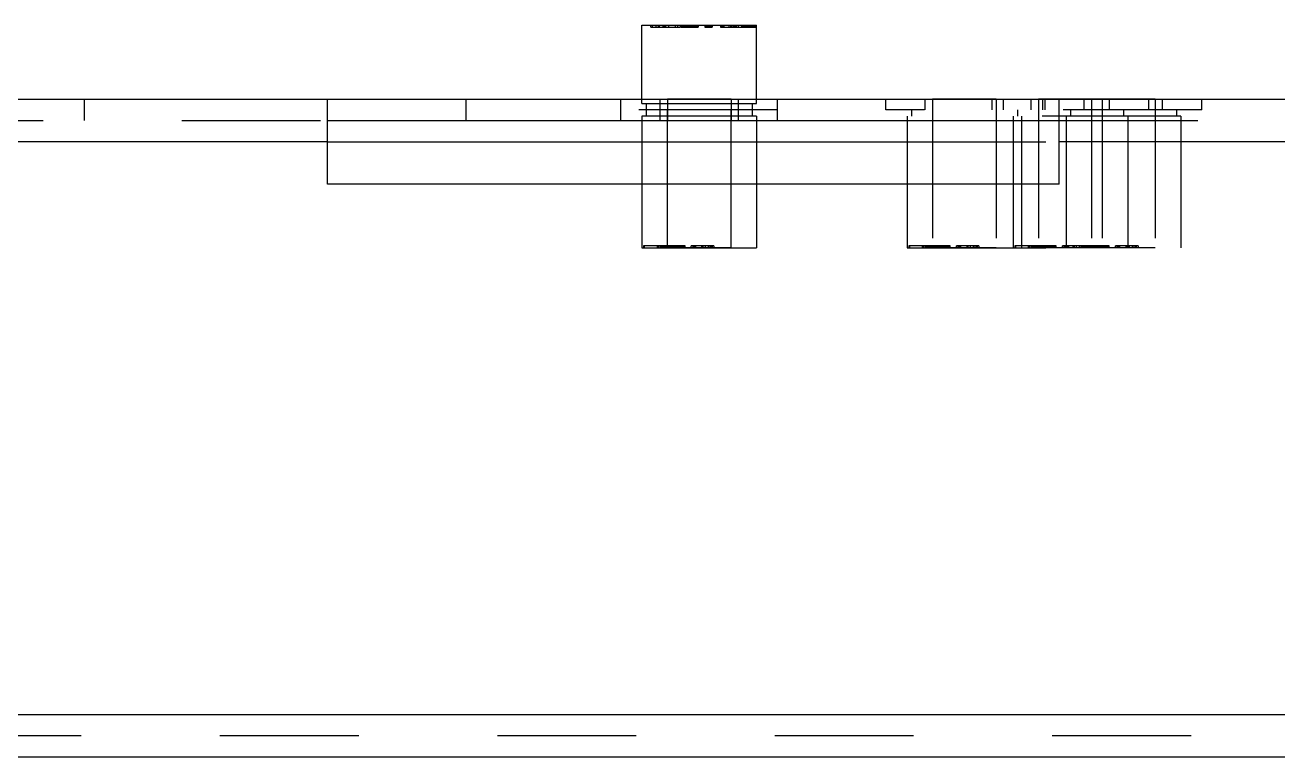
# Model space of a CAD drawing. Header units: millimetres. Extents: x 0 to 1189, y 25 to 866.
# Drawn here: x 337.6 to 396.7, y 264.8 to 299.3 of the extents above; entities that cross this region are included whole.
import ezdxf

# ---------------------------------------------------------------- set-up
doc = ezdxf.new("R2010")
doc.units = ezdxf.units.MM
doc.header["$LTSCALE"] = 65.395
doc.linetypes.add('HIDDEN', pattern=[0.2, 0.1, -0.1])
doc.layers.get('0').update_dxf_attribs({"linetype": 'CONTINUOUS'})
doc.layers.add('02___PRT_ALL_AXES', color=7, linetype='CONTINUOUS')
doc.layers.add('DEFAULT_2', color=8, linetype='HIDDEN')

msp = doc.modelspace()

# ---------------------------------------------------------------- linework, layer by layer
at = {"color": 7, "linetype": 'Continuous'}
for p, q in [((366.702, 295.838), (366.702, 299.338)), ((366.702, 299.338), (372.102, 299.338)), ((367.123, 299.238), (367.123, 299.338)), ((367.123, 299.238), (367.193, 299.238)), ((367.193, 299.238), (367.193, 299.338)), ((367.374, 299.238), (367.374, 299.338)), ((367.374, 299.238), (367.488, 299.238)), ((367.488, 299.238), (367.488, 299.338)), ((367.705, 299.238), (367.705, 299.338)), ((367.705, 299.238), (367.806, 299.238)), ((367.806, 299.238), (367.806, 299.338)), ((368.763, 299.238), (368.763, 299.338)), ((368.763, 299.238), (368.937, 299.238)), ((368.81, 299.338), (368.81, 299.238)), ((368.932, 299.338), (368.932, 299.238)), ((368.937, 299.238), (368.937, 299.338)), ((371.053, 299.238), (371.053, 299.338)), ((371.053, 299.238), (371.151, 299.238)), ((371.151, 299.238), (371.151, 299.338)), ((371.647, 299.238), (371.647, 299.338)), ((371.647, 299.238), (371.703, 299.238)), ((371.703, 299.238), (371.703, 299.338)), ((372.021, 299.238), (372.021, 299.338)), ((372.021, 299.238), (372.051, 299.238)), ((372.051, 299.238), (372.051, 299.338)), ((372.102, 295.838), (372.102, 299.338)), ((351.872, 294.838), (386.372, 294.838)), ((366.702, 294.838), (366.702, 291.838)), ((372.102, 294.838), (372.102, 291.838)), ((379.202, 294.838), (379.202, 291.838)), ((384.602, 294.838), (384.602, 291.838)), ((351.872, 293.838), (366.702, 293.838)), ((372.102, 293.838), (379.202, 293.838))]:
    msp.add_line(p, q, dxfattribs=at)
at = {"color": 3, "linetype": 'Continuous'}
for p, q in [((161.902, 295.838), (571.902, 295.838)), ((351.872, 291.838), (351.872, 295.838)), ((386.372, 291.838), (386.372, 295.838)), ((351.872, 293.838), (160.902, 293.838)), ((507.622, 293.838), (386.372, 293.838)), ((386.372, 291.838), (351.872, 291.838)), ((160.902, 266.838), (572.902, 266.838)), ((160.902, 264.838), (572.902, 264.838))]:
    msp.add_line(p, q, dxfattribs=at)
at = {"layer": '02___PRT_ALL_AXES', "color": 7, "linetype": 'Continuous'}
for p, q in [((366.702, 295.838), (366.702, 299.338)), ((372.102, 295.838), (372.102, 299.338)), ((366.702, 294.838), (366.702, 291.838)), ((372.102, 294.838), (372.102, 291.838)), ((379.202, 294.838), (379.202, 291.838)), ((384.602, 294.838), (384.602, 291.838))]:
    msp.add_line(p, q, dxfattribs=at)
at = {"layer": '02___PRT_ALL_AXES', "color": 8, "linetype": 'HIDDEN'}
for p, q in [((367.902, 288.838), (367.902, 299.338)), ((367.902, 299.338), (370.902, 299.338)), ((370.902, 288.838), (370.902, 299.338)), ((366.702, 295.638), (366.702, 295.838)), ((370.902, 295.838), (367.902, 295.838)), ((372.102, 295.638), (372.102, 295.838)), ((380.402, 295.838), (380.402, 288.838)), ((383.402, 295.838), (380.402, 295.838)), ((383.402, 295.838), (383.402, 288.838)), ((385.402, 295.838), (385.402, 288.838)), ((390.902, 295.838), (385.402, 295.838)), ((387.902, 295.838), (387.902, 288.838)), ((388.402, 295.838), (388.402, 288.838)), ((390.902, 295.838), (390.902, 288.838)), ((366.702, 295.038), (366.702, 294.838)), ((367.902, 294.838), (370.902, 294.838)), ((372.102, 295.038), (372.102, 294.838)), ((379.202, 295.038), (379.202, 294.838)), ((384.202, 295.038), (384.202, 288.838)), ((384.602, 295.038), (384.602, 294.838)), ((386.702, 295.038), (386.702, 288.838)), ((389.602, 295.038), (389.602, 288.838)), ((392.102, 295.038), (392.102, 288.838)), ((366.702, 291.838), (366.702, 288.838)), ((372.102, 291.838), (372.102, 288.838)), ((379.202, 291.838), (379.202, 288.838)), ((384.602, 291.838), (384.602, 288.838)), ((370.902, 288.838), (367.902, 288.838)), ((383.402, 288.838), (380.402, 288.838)), ((390.902, 288.838), (385.402, 288.838))]:
    msp.add_line(p, q, dxfattribs=at)
at = {"layer": 'DEFAULT_2', "color": 8, "linetype": 'HIDDEN'}
for p, q in [((367.193, 299.238), (367.374, 299.238)), ((367.488, 299.238), (367.705, 299.238)), ((367.508, 299.338), (367.508, 299.238)), ((367.749, 299.338), (367.749, 299.238)), ((367.806, 299.238), (368.502, 299.238)), ((367.819, 299.338), (367.819, 299.238)), ((367.947, 299.338), (367.947, 299.238)), ((368.261, 299.338), (368.261, 299.238)), ((368.374, 299.338), (368.374, 299.238)), ((368.502, 299.338), (368.502, 299.238)), ((368.53, 299.338), (368.53, 299.238)), ((368.53, 299.238), (368.763, 299.238)), ((368.538, 299.338), (368.538, 299.238)), ((368.565, 299.338), (368.565, 299.238)), ((368.618, 299.338), (368.618, 299.238)), ((368.632, 299.338), (368.632, 299.238)), ((368.644, 299.338), (368.644, 299.238)), ((368.66, 299.338), (368.66, 299.238)), ((368.676, 299.338), (368.676, 299.238)), ((368.691, 299.338), (368.691, 299.238)), ((368.697, 299.338), (368.697, 299.238)), ((368.712, 299.338), (368.712, 299.238)), ((368.762, 299.338), (368.762, 299.238)), ((368.796, 299.338), (368.796, 299.238)), ((368.815, 299.338), (368.815, 299.238)), ((368.885, 299.338), (368.885, 299.238)), ((368.887, 299.338), (368.887, 299.238)), ((368.905, 299.338), (368.905, 299.238)), ((368.922, 299.338), (368.922, 299.238)), ((368.937, 299.238), (369.353, 299.238)), ((368.986, 299.338), (368.986, 299.238)), ((368.992, 299.338), (368.992, 299.238)), ((369.004, 299.338), (369.004, 299.238)), ((369.017, 299.338), (369.017, 299.238)), ((369.034, 299.338), (369.034, 299.238)), ((369.039, 299.338), (369.039, 299.238)), ((369.073, 299.338), (369.073, 299.238)), ((369.075, 299.338), (369.075, 299.238)), ((369.084, 299.338), (369.084, 299.238)), ((369.104, 299.338), (369.104, 299.238)), ((369.107, 299.338), (369.107, 299.238)), ((369.133, 299.338), (369.133, 299.238)), ((369.135, 299.338), (369.135, 299.238)), ((369.157, 299.338), (369.157, 299.238)), ((369.158, 299.338), (369.158, 299.238)), ((369.162, 299.338), (369.162, 299.238)), ((369.171, 299.338), (369.171, 299.238)), ((369.177, 299.338), (369.177, 299.238)), ((369.18, 299.338), (369.18, 299.238)), ((369.184, 299.338), (369.184, 299.238)), ((369.213, 299.338), (369.213, 299.238)), ((369.223, 299.338), (369.223, 299.238)), ((369.231, 299.338), (369.231, 299.238)), ((369.242, 299.338), (369.242, 299.238)), ((369.251, 299.338), (369.251, 299.238)), ((369.253, 299.338), (369.253, 299.238)), ((369.264, 299.338), (369.264, 299.238)), ((369.279, 299.338), (369.279, 299.238)), ((369.282, 299.338), (369.282, 299.238)), ((369.286, 299.338), (369.286, 299.238)), ((369.306, 299.338), (369.306, 299.238)), ((369.344, 299.338), (369.344, 299.238)), ((369.35, 299.338), (369.35, 299.238)), ((369.353, 299.338), (369.353, 299.238)), ((369.67, 299.338), (369.67, 299.238)), ((369.67, 299.238), (370.009, 299.238)), ((369.686, 299.338), (369.686, 299.238)), ((369.724, 299.338), (369.724, 299.238)), ((369.749, 299.338), (369.749, 299.238)), ((369.779, 299.338), (369.779, 299.238)), ((369.811, 299.338), (369.811, 299.238)), ((369.819, 299.338), (369.819, 299.238)), ((369.82, 299.338), (369.82, 299.238)), ((369.828, 299.338), (369.828, 299.238)), ((369.851, 299.338), (369.851, 299.238)), ((369.86, 299.338), (369.86, 299.238)), ((369.86, 299.338), (369.86, 299.238)), ((369.869, 299.338), (369.869, 299.238)), ((369.9, 299.338), (369.9, 299.238)), ((369.931, 299.338), (369.931, 299.238)), ((369.956, 299.338), (369.956, 299.238)), ((369.993, 299.338), (369.993, 299.238)), ((370.009, 299.338), (370.009, 299.238)), ((370.4, 299.338), (370.4, 299.238)), ((370.4, 299.238), (371.053, 299.238)), ((370.467, 299.338), (370.467, 299.238)), ((370.475, 299.338), (370.475, 299.238)), ((370.518, 299.338), (370.518, 299.238)), ((370.567, 299.338), (370.567, 299.238)), ((370.569, 299.338), (370.569, 299.238)), ((370.804, 299.338), (370.804, 299.238)), ((370.879, 299.338), (370.879, 299.238)), ((370.906, 299.338), (370.906, 299.238)), ((370.979, 299.338), (370.979, 299.238)), ((370.981, 299.338), (370.981, 299.238)), ((371.074, 299.338), (371.074, 299.238)), ((371.106, 299.338), (371.106, 299.238)), ((371.134, 299.338), (371.134, 299.238)), ((371.149, 299.338), (371.149, 299.238)), ((371.151, 299.238), (371.647, 299.238)), ((371.238, 299.338), (371.238, 299.238)), ((371.398, 299.338), (371.398, 299.238)), ((371.4, 299.338), (371.4, 299.238)), ((371.428, 299.338), (371.428, 299.238)), ((371.438, 299.338), (371.438, 299.238)), ((371.471, 299.338), (371.471, 299.238)), ((371.504, 299.338), (371.504, 299.238)), ((371.507, 299.338), (371.507, 299.238)), ((371.519, 299.338), (371.519, 299.238)), ((371.531, 299.338), (371.531, 299.238)), ((371.551, 299.338), (371.551, 299.238)), ((371.556, 299.338), (371.556, 299.238)), ((371.558, 299.338), (371.558, 299.238)), ((371.57, 299.338), (371.57, 299.238)), ((371.614, 299.338), (371.614, 299.238)), ((371.626, 299.338), (371.626, 299.238)), ((371.653, 299.338), (371.653, 299.238)), ((371.697, 299.338), (371.697, 299.238)), ((371.703, 299.238), (372.021, 299.238)), ((371.706, 299.338), (371.706, 299.238)), ((371.733, 299.338), (371.733, 299.238)), ((371.764, 299.338), (371.764, 299.238)), ((371.766, 299.338), (371.766, 299.238)), ((371.798, 299.338), (371.798, 299.238)), ((371.805, 299.338), (371.805, 299.238)), ((371.825, 299.338), (371.825, 299.238)), ((371.849, 299.338), (371.849, 299.238)), ((371.863, 299.338), (371.863, 299.238)), ((371.88, 299.338), (371.88, 299.238)), ((371.894, 299.338), (371.894, 299.238)), ((371.916, 299.338), (371.916, 299.238)), ((371.919, 299.338), (371.919, 299.238)), ((371.944, 299.338), (371.944, 299.238)), ((371.944, 299.338), (371.944, 299.238)), ((371.947, 299.338), (371.947, 299.238)), ((371.98, 299.338), (371.98, 299.238)), ((372.013, 299.338), (372.013, 299.238)), ((372.051, 299.238), (372.052, 299.238)), ((372.052, 299.338), (372.052, 299.238)), ((340.402, 295.838), (340.402, 294.838)), ((358.402, 295.838), (358.402, 294.838)), ((365.707, 294.838), (365.707, 295.838)), ((373.097, 295.338), (365.707, 295.338)), ((366.702, 295.638), (366.702, 295.838)), ((366.702, 295.638), (372.102, 295.638)), ((366.902, 295.638), (366.902, 295.038)), ((367.555, 294.838), (367.555, 295.838)), ((367.902, 295.838), (367.902, 294.838)), ((370.902, 295.838), (370.902, 294.838)), ((371.25, 294.838), (371.25, 295.838)), ((371.902, 295.638), (371.902, 295.038)), ((372.102, 295.638), (372.102, 295.838)), ((373.097, 294.838), (373.097, 295.838)), ((378.207, 295.338), (378.207, 295.838)), ((393.097, 295.338), (378.207, 295.338)), ((379.402, 295.338), (379.402, 295.038)), ((380.055, 295.338), (380.055, 295.838)), ((380.402, 295.838), (380.402, 294.838)), ((383.207, 295.338), (383.207, 295.838)), ((383.402, 295.838), (383.402, 294.838)), ((383.75, 295.338), (383.75, 295.838)), ((384.402, 295.338), (384.402, 295.038)), ((385.055, 295.338), (385.055, 295.838)), ((385.402, 295.838), (385.402, 294.838)), ((385.597, 295.338), (385.597, 295.838)), ((385.707, 295.338), (385.707, 295.838)), ((386.902, 295.338), (386.902, 295.038)), ((387.555, 295.338), (387.555, 295.838)), ((387.902, 295.838), (387.902, 294.838)), ((388.402, 295.838), (388.402, 294.838)), ((388.75, 295.338), (388.75, 295.838)), ((389.402, 295.338), (389.402, 295.038)), ((390.597, 295.338), (390.597, 295.838)), ((390.902, 295.838), (390.902, 294.838)), ((391.25, 295.338), (391.25, 295.838)), ((391.902, 295.338), (391.902, 295.038)), ((393.097, 295.338), (393.097, 295.838)), ((161.902, 294.838), (351.872, 294.838)), ((366.702, 295.038), (366.702, 294.838)), ((372.102, 295.038), (366.702, 295.038)), ((372.102, 295.038), (372.102, 294.838)), ((379.202, 295.038), (379.202, 294.838)), ((392.102, 295.038), (379.202, 295.038)), ((384.202, 295.038), (384.202, 288.838)), ((384.602, 295.038), (384.602, 294.838)), ((386.372, 294.838), (507.622, 294.838)), ((386.702, 295.038), (386.702, 288.838)), ((389.602, 295.038), (389.602, 288.838)), ((392.102, 295.038), (392.102, 288.838)), ((366.702, 293.838), (372.102, 293.838)), ((379.202, 293.838), (386.372, 293.838)), ((366.702, 291.838), (366.702, 288.838)), ((372.102, 291.838), (372.102, 288.838)), ((379.202, 291.838), (379.202, 288.838)), ((384.602, 291.838), (384.602, 288.838)), ((366.702, 288.838), (372.102, 288.838)), ((366.777, 288.938), (366.777, 288.838)), ((368.735, 288.938), (366.777, 288.938)), ((366.808, 288.938), (366.808, 288.838)), ((367.429, 288.838), (367.429, 288.938)), ((367.435, 288.838), (367.435, 288.938)), ((367.454, 288.838), (367.454, 288.938)), ((367.478, 288.838), (367.478, 288.938)), ((367.558, 288.838), (367.558, 288.938)), ((367.573, 288.838), (367.573, 288.938)), ((367.576, 288.838), (367.576, 288.938)), ((367.585, 288.838), (367.585, 288.938)), ((367.6, 288.838), (367.6, 288.938)), ((367.602, 288.838), (367.602, 288.938)), ((367.611, 288.838), (367.611, 288.938)), ((367.635, 288.838), (367.635, 288.938)), ((367.644, 288.838), (367.644, 288.938)), ((367.646, 288.838), (367.646, 288.938)), ((367.661, 288.838), (367.661, 288.938)), ((367.67, 288.838), (367.67, 288.938)), ((367.673, 288.838), (367.673, 288.938)), ((367.722, 288.838), (367.722, 288.938)), ((367.768, 288.838), (367.768, 288.938)), ((367.792, 288.838), (367.792, 288.938)), ((367.795, 288.838), (367.795, 288.938)), ((367.798, 288.838), (367.798, 288.938)), ((367.81, 288.838), (367.81, 288.938)), ((367.811, 288.838), (367.811, 288.938)), ((367.817, 288.838), (367.817, 288.938)), ((367.825, 288.838), (367.825, 288.938)), ((367.829, 288.838), (367.829, 288.938)), ((367.854, 288.838), (367.854, 288.938)), ((367.879, 288.838), (367.879, 288.938)), ((367.895, 288.838), (367.895, 288.938)), ((367.899, 288.838), (367.899, 288.938)), ((367.909, 288.838), (367.909, 288.938)), ((367.916, 288.838), (367.916, 288.938)), ((367.934, 288.838), (367.934, 288.938)), ((367.935, 288.938), (367.935, 288.838)), ((367.943, 288.838), (367.943, 288.938)), ((367.984, 288.838), (367.984, 288.938)), ((368.012, 288.838), (368.012, 288.938)), ((368.023, 288.838), (368.023, 288.938)), ((368.054, 288.838), (368.054, 288.938)), ((368.057, 288.838), (368.057, 288.938)), ((368.08, 288.838), (368.08, 288.938)), ((368.088, 288.938), (368.088, 288.838)), ((368.095, 288.838), (368.095, 288.938)), ((368.098, 288.838), (368.098, 288.938)), ((368.102, 288.838), (368.102, 288.938)), ((368.119, 288.838), (368.119, 288.938)), ((368.161, 288.838), (368.161, 288.938)), ((368.164, 288.838), (368.164, 288.938)), ((368.165, 288.838), (368.165, 288.938)), ((368.169, 288.838), (368.169, 288.938)), ((368.175, 288.838), (368.175, 288.938)), ((368.191, 288.838), (368.191, 288.938)), ((368.216, 288.838), (368.216, 288.938)), ((368.219, 288.838), (368.219, 288.938)), ((368.258, 288.838), (368.258, 288.938)), ((368.26, 288.838), (368.26, 288.938)), ((368.26, 288.838), (368.26, 288.938)), ((368.266, 288.838), (368.266, 288.938)), ((368.279, 288.838), (368.279, 288.938)), ((368.288, 288.838), (368.288, 288.938)), ((368.324, 288.838), (368.324, 288.938)), ((368.332, 288.838), (368.332, 288.938)), ((368.333, 288.838), (368.333, 288.938)), ((368.335, 288.838), (368.335, 288.938)), ((368.364, 288.838), (368.364, 288.938)), ((368.372, 288.838), (368.372, 288.938)), ((368.402, 288.838), (368.402, 288.938)), ((368.436, 288.838), (368.436, 288.938)), ((368.453, 288.838), (368.453, 288.938)), ((368.507, 288.838), (368.507, 288.938)), ((368.508, 288.838), (368.508, 288.938)), ((368.544, 288.838), (368.544, 288.938)), ((368.585, 288.838), (368.585, 288.938)), ((368.617, 288.838), (368.617, 288.938)), ((368.62, 288.838), (368.62, 288.938)), ((368.658, 288.838), (368.658, 288.938)), ((368.708, 288.838), (368.708, 288.938)), ((368.709, 288.838), (368.709, 288.938)), ((368.735, 288.838), (368.735, 288.938)), ((369.025, 288.838), (369.025, 288.938)), ((370.09, 288.938), (369.025, 288.938)), ((369.093, 288.938), (369.093, 288.838)), ((369.165, 288.838), (369.165, 288.938)), ((369.212, 288.838), (369.212, 288.938)), ((369.219, 288.938), (369.219, 288.838)), ((369.511, 288.938), (369.511, 288.838)), ((369.587, 288.838), (369.587, 288.938)), ((369.678, 288.938), (369.678, 288.838)), ((369.835, 288.838), (369.835, 288.938)), ((369.913, 288.838), (369.913, 288.938)), ((369.967, 288.938), (369.967, 288.838)), ((370.022, 288.838), (370.022, 288.938)), ((370.09, 288.938), (370.09, 288.838)), ((379.202, 288.838), (392.102, 288.838)), ((379.277, 288.938), (379.277, 288.838)), ((381.235, 288.938), (379.277, 288.938)), ((379.308, 288.938), (379.308, 288.838)), ((379.929, 288.838), (379.929, 288.938)), ((379.935, 288.838), (379.935, 288.938)), ((379.954, 288.838), (379.954, 288.938)), ((379.978, 288.838), (379.978, 288.938)), ((380.058, 288.838), (380.058, 288.938)), ((380.073, 288.838), (380.073, 288.938)), ((380.076, 288.838), (380.076, 288.938)), ((380.085, 288.838), (380.085, 288.938)), ((380.1, 288.838), (380.1, 288.938)), ((380.102, 288.838), (380.102, 288.938)), ((380.111, 288.838), (380.111, 288.938)), ((380.135, 288.838), (380.135, 288.938)), ((380.144, 288.838), (380.144, 288.938)), ((380.146, 288.838), (380.146, 288.938)), ((380.161, 288.838), (380.161, 288.938)), ((380.17, 288.838), (380.17, 288.938)), ((380.173, 288.838), (380.173, 288.938)), ((380.222, 288.838), (380.222, 288.938)), ((380.268, 288.838), (380.268, 288.938)), ((380.292, 288.838), (380.292, 288.938)), ((380.295, 288.838), (380.295, 288.938)), ((380.298, 288.838), (380.298, 288.938)), ((380.31, 288.838), (380.31, 288.938)), ((380.311, 288.838), (380.311, 288.938)), ((380.317, 288.838), (380.317, 288.938)), ((380.325, 288.838), (380.325, 288.938)), ((380.329, 288.838), (380.329, 288.938)), ((380.354, 288.838), (380.354, 288.938)), ((380.379, 288.838), (380.379, 288.938)), ((380.395, 288.838), (380.395, 288.938)), ((380.399, 288.838), (380.399, 288.938)), ((380.409, 288.838), (380.409, 288.938)), ((380.416, 288.838), (380.416, 288.938)), ((380.434, 288.838), (380.434, 288.938)), ((380.435, 288.938), (380.435, 288.838)), ((380.443, 288.838), (380.443, 288.938)), ((380.484, 288.838), (380.484, 288.938)), ((380.512, 288.838), (380.512, 288.938)), ((380.523, 288.838), (380.523, 288.938)), ((380.554, 288.838), (380.554, 288.938)), ((380.557, 288.838), (380.557, 288.938)), ((380.58, 288.838), (380.58, 288.938)), ((380.588, 288.938), (380.588, 288.838)), ((380.595, 288.838), (380.595, 288.938)), ((380.598, 288.838), (380.598, 288.938)), ((380.602, 288.838), (380.602, 288.938)), ((380.619, 288.838), (380.619, 288.938)), ((380.661, 288.838), (380.661, 288.938)), ((380.664, 288.838), (380.664, 288.938)), ((380.665, 288.838), (380.665, 288.938)), ((380.669, 288.838), (380.669, 288.938)), ((380.675, 288.838), (380.675, 288.938)), ((380.691, 288.838), (380.691, 288.938)), ((380.716, 288.838), (380.716, 288.938)), ((380.719, 288.838), (380.719, 288.938)), ((380.758, 288.838), (380.758, 288.938)), ((380.76, 288.838), (380.76, 288.938)), ((380.76, 288.838), (380.76, 288.938)), ((380.766, 288.838), (380.766, 288.938)), ((380.779, 288.838), (380.779, 288.938)), ((380.788, 288.838), (380.788, 288.938)), ((380.824, 288.838), (380.824, 288.938)), ((380.832, 288.838), (380.832, 288.938)), ((380.833, 288.838), (380.833, 288.938)), ((380.835, 288.838), (380.835, 288.938)), ((380.864, 288.838), (380.864, 288.938)), ((380.872, 288.838), (380.872, 288.938)), ((380.902, 288.838), (380.902, 288.938)), ((380.936, 288.838), (380.936, 288.938)), ((380.953, 288.838), (380.953, 288.938)), ((381.007, 288.838), (381.007, 288.938)), ((381.008, 288.838), (381.008, 288.938)), ((381.044, 288.838), (381.044, 288.938)), ((381.085, 288.838), (381.085, 288.938)), ((381.117, 288.838), (381.117, 288.938)), ((381.12, 288.838), (381.12, 288.938)), ((381.158, 288.838), (381.158, 288.938)), ((381.208, 288.838), (381.208, 288.938)), ((381.209, 288.838), (381.209, 288.938)), ((381.235, 288.838), (381.235, 288.938)), ((381.525, 288.838), (381.525, 288.938)), ((382.59, 288.938), (381.525, 288.938)), ((381.593, 288.938), (381.593, 288.838)), ((381.665, 288.838), (381.665, 288.938)), ((381.712, 288.838), (381.712, 288.938)), ((381.719, 288.938), (381.719, 288.838)), ((382.011, 288.938), (382.011, 288.838)), ((382.087, 288.838), (382.087, 288.938)), ((382.178, 288.938), (382.178, 288.838)), ((382.335, 288.838), (382.335, 288.938)), ((382.413, 288.838), (382.413, 288.938)), ((382.467, 288.938), (382.467, 288.838)), ((382.522, 288.838), (382.522, 288.938)), ((382.59, 288.938), (382.59, 288.838)), ((386.235, 288.938), (384.277, 288.938)), ((384.277, 288.938), (384.277, 288.838)), ((384.308, 288.938), (384.308, 288.838)), ((384.929, 288.838), (384.929, 288.938)), ((384.935, 288.838), (384.935, 288.938)), ((384.954, 288.838), (384.954, 288.938)), ((384.978, 288.838), (384.978, 288.938)), ((385.058, 288.838), (385.058, 288.938)), ((385.073, 288.838), (385.073, 288.938)), ((385.076, 288.838), (385.076, 288.938)), ((385.085, 288.838), (385.085, 288.938)), ((385.1, 288.838), (385.1, 288.938)), ((385.102, 288.838), (385.102, 288.938)), ((385.111, 288.838), (385.111, 288.938)), ((385.135, 288.838), (385.135, 288.938)), ((385.144, 288.838), (385.144, 288.938)), ((385.146, 288.838), (385.146, 288.938)), ((385.161, 288.838), (385.161, 288.938)), ((385.17, 288.838), (385.17, 288.938)), ((385.173, 288.838), (385.173, 288.938)), ((385.222, 288.838), (385.222, 288.938)), ((385.268, 288.838), (385.268, 288.938)), ((385.292, 288.838), (385.292, 288.938)), ((385.295, 288.838), (385.295, 288.938)), ((385.298, 288.838), (385.298, 288.938)), ((385.31, 288.838), (385.31, 288.938)), ((385.311, 288.838), (385.311, 288.938)), ((385.317, 288.838), (385.317, 288.938)), ((385.325, 288.838), (385.325, 288.938)), ((385.329, 288.838), (385.329, 288.938)), ((385.354, 288.838), (385.354, 288.938)), ((385.379, 288.838), (385.379, 288.938)), ((385.395, 288.838), (385.395, 288.938)), ((385.399, 288.838), (385.399, 288.938)), ((385.409, 288.838), (385.409, 288.938)), ((385.416, 288.838), (385.416, 288.938)), ((385.434, 288.838), (385.434, 288.938)), ((385.435, 288.938), (385.435, 288.838)), ((385.443, 288.838), (385.443, 288.938)), ((385.484, 288.838), (385.484, 288.938)), ((385.512, 288.838), (385.512, 288.938)), ((385.523, 288.838), (385.523, 288.938)), ((385.554, 288.838), (385.554, 288.938)), ((385.557, 288.838), (385.557, 288.938)), ((385.58, 288.838), (385.58, 288.938)), ((385.588, 288.938), (385.588, 288.838)), ((385.595, 288.838), (385.595, 288.938)), ((385.598, 288.838), (385.598, 288.938)), ((385.602, 288.838), (385.602, 288.938)), ((385.619, 288.838), (385.619, 288.938)), ((385.661, 288.838), (385.661, 288.938)), ((385.664, 288.838), (385.664, 288.938)), ((385.665, 288.838), (385.665, 288.938)), ((385.669, 288.838), (385.669, 288.938)), ((385.675, 288.838), (385.675, 288.938)), ((385.691, 288.838), (385.691, 288.938)), ((385.716, 288.838), (385.716, 288.938)), ((385.719, 288.838), (385.719, 288.938)), ((385.758, 288.838), (385.758, 288.938)), ((385.76, 288.838), (385.76, 288.938)), ((385.76, 288.838), (385.76, 288.938)), ((385.766, 288.838), (385.766, 288.938)), ((385.779, 288.838), (385.779, 288.938)), ((385.788, 288.838), (385.788, 288.938)), ((385.824, 288.838), (385.824, 288.938)), ((385.832, 288.838), (385.832, 288.938)), ((385.833, 288.838), (385.833, 288.938)), ((385.835, 288.838), (385.835, 288.938)), ((385.864, 288.838), (385.864, 288.938)), ((385.872, 288.838), (385.872, 288.938)), ((385.902, 288.838), (385.902, 288.938)), ((385.936, 288.838), (385.936, 288.938)), ((385.953, 288.838), (385.953, 288.938)), ((386.007, 288.838), (386.007, 288.938)), ((386.008, 288.838), (386.008, 288.938)), ((386.044, 288.838), (386.044, 288.938)), ((386.085, 288.838), (386.085, 288.938)), ((386.117, 288.838), (386.117, 288.938)), ((386.12, 288.838), (386.12, 288.938)), ((386.158, 288.838), (386.158, 288.938)), ((386.208, 288.838), (386.208, 288.938)), ((386.209, 288.838), (386.209, 288.938)), ((386.235, 288.838), (386.235, 288.938)), ((388.735, 288.938), (386.525, 288.938)), ((386.525, 288.838), (386.525, 288.938)), ((386.593, 288.938), (386.593, 288.838)), ((386.665, 288.838), (386.665, 288.938)), ((386.712, 288.838), (386.712, 288.938)), ((386.719, 288.938), (386.719, 288.838)), ((386.777, 288.938), (386.777, 288.838)), ((386.808, 288.938), (386.808, 288.838)), ((387.011, 288.938), (387.011, 288.838)), ((387.087, 288.838), (387.087, 288.938)), ((387.178, 288.938), (387.178, 288.838)), ((387.335, 288.838), (387.335, 288.938)), ((387.413, 288.838), (387.413, 288.938)), ((387.429, 288.838), (387.429, 288.938)), ((387.435, 288.838), (387.435, 288.938)), ((387.454, 288.838), (387.454, 288.938)), ((387.467, 288.938), (387.467, 288.838)), ((387.478, 288.838), (387.478, 288.938)), ((387.522, 288.838), (387.522, 288.938)), ((387.558, 288.838), (387.558, 288.938)), ((387.573, 288.838), (387.573, 288.938)), ((387.576, 288.838), (387.576, 288.938)), ((387.585, 288.838), (387.585, 288.938)), ((387.59, 288.938), (387.59, 288.838)), ((387.6, 288.838), (387.6, 288.938)), ((387.602, 288.838), (387.602, 288.938)), ((387.611, 288.838), (387.611, 288.938)), ((387.635, 288.838), (387.635, 288.938)), ((387.644, 288.838), (387.644, 288.938)), ((387.646, 288.838), (387.646, 288.938)), ((387.661, 288.838), (387.661, 288.938)), ((387.67, 288.838), (387.67, 288.938)), ((387.673, 288.838), (387.673, 288.938)), ((387.722, 288.838), (387.722, 288.938)), ((387.768, 288.838), (387.768, 288.938)), ((387.792, 288.838), (387.792, 288.938)), ((387.795, 288.838), (387.795, 288.938)), ((387.798, 288.838), (387.798, 288.938)), ((387.81, 288.838), (387.81, 288.938)), ((387.811, 288.838), (387.811, 288.938)), ((387.817, 288.838), (387.817, 288.938)), ((387.825, 288.838), (387.825, 288.938)), ((387.829, 288.838), (387.829, 288.938)), ((387.854, 288.838), (387.854, 288.938)), ((387.879, 288.838), (387.879, 288.938)), ((387.895, 288.838), (387.895, 288.938)), ((387.899, 288.838), (387.899, 288.938)), ((387.909, 288.838), (387.909, 288.938)), ((387.916, 288.838), (387.916, 288.938)), ((387.934, 288.838), (387.934, 288.938)), ((387.935, 288.938), (387.935, 288.838)), ((387.943, 288.838), (387.943, 288.938)), ((387.984, 288.838), (387.984, 288.938)), ((388.012, 288.838), (388.012, 288.938)), ((388.023, 288.838), (388.023, 288.938)), ((388.054, 288.838), (388.054, 288.938)), ((388.057, 288.838), (388.057, 288.938)), ((388.08, 288.838), (388.08, 288.938)), ((388.088, 288.938), (388.088, 288.838)), ((388.095, 288.838), (388.095, 288.938)), ((388.098, 288.838), (388.098, 288.938)), ((388.102, 288.838), (388.102, 288.938)), ((388.119, 288.838), (388.119, 288.938)), ((388.161, 288.838), (388.161, 288.938)), ((388.164, 288.838), (388.164, 288.938)), ((388.165, 288.838), (388.165, 288.938)), ((388.169, 288.838), (388.169, 288.938)), ((388.175, 288.838), (388.175, 288.938)), ((388.191, 288.838), (388.191, 288.938)), ((388.216, 288.838), (388.216, 288.938)), ((388.219, 288.838), (388.219, 288.938)), ((388.258, 288.838), (388.258, 288.938)), ((388.26, 288.838), (388.26, 288.938)), ((388.26, 288.838), (388.26, 288.938)), ((388.266, 288.838), (388.266, 288.938)), ((388.279, 288.838), (388.279, 288.938)), ((388.288, 288.838), (388.288, 288.938)), ((388.324, 288.838), (388.324, 288.938)), ((388.332, 288.838), (388.332, 288.938)), ((388.333, 288.838), (388.333, 288.938)), ((388.335, 288.838), (388.335, 288.938)), ((388.364, 288.838), (388.364, 288.938)), ((388.372, 288.838), (388.372, 288.938)), ((388.402, 288.838), (388.402, 288.938)), ((388.436, 288.838), (388.436, 288.938)), ((388.453, 288.838), (388.453, 288.938)), ((388.507, 288.838), (388.507, 288.938)), ((388.508, 288.838), (388.508, 288.938)), ((388.544, 288.838), (388.544, 288.938)), ((388.585, 288.838), (388.585, 288.938)), ((388.617, 288.838), (388.617, 288.938)), ((388.62, 288.838), (388.62, 288.938)), ((388.658, 288.838), (388.658, 288.938)), ((388.708, 288.838), (388.708, 288.938)), ((388.709, 288.838), (388.709, 288.938)), ((388.735, 288.838), (388.735, 288.938)), ((390.09, 288.938), (389.025, 288.938)), ((389.025, 288.838), (389.025, 288.938)), ((389.093, 288.938), (389.093, 288.838)), ((389.165, 288.838), (389.165, 288.938)), ((389.212, 288.838), (389.212, 288.938)), ((389.219, 288.938), (389.219, 288.838)), ((389.511, 288.938), (389.511, 288.838)), ((389.587, 288.838), (389.587, 288.938)), ((389.678, 288.938), (389.678, 288.838)), ((389.835, 288.838), (389.835, 288.938)), ((389.913, 288.838), (389.913, 288.938)), ((389.967, 288.938), (389.967, 288.838)), ((390.022, 288.838), (390.022, 288.938)), ((390.09, 288.938), (390.09, 288.838)), ((444.902, 265.838), (292.902, 265.838))]:
    msp.add_line(p, q, dxfattribs=at)

doc.saveas('drawing.dxf')
